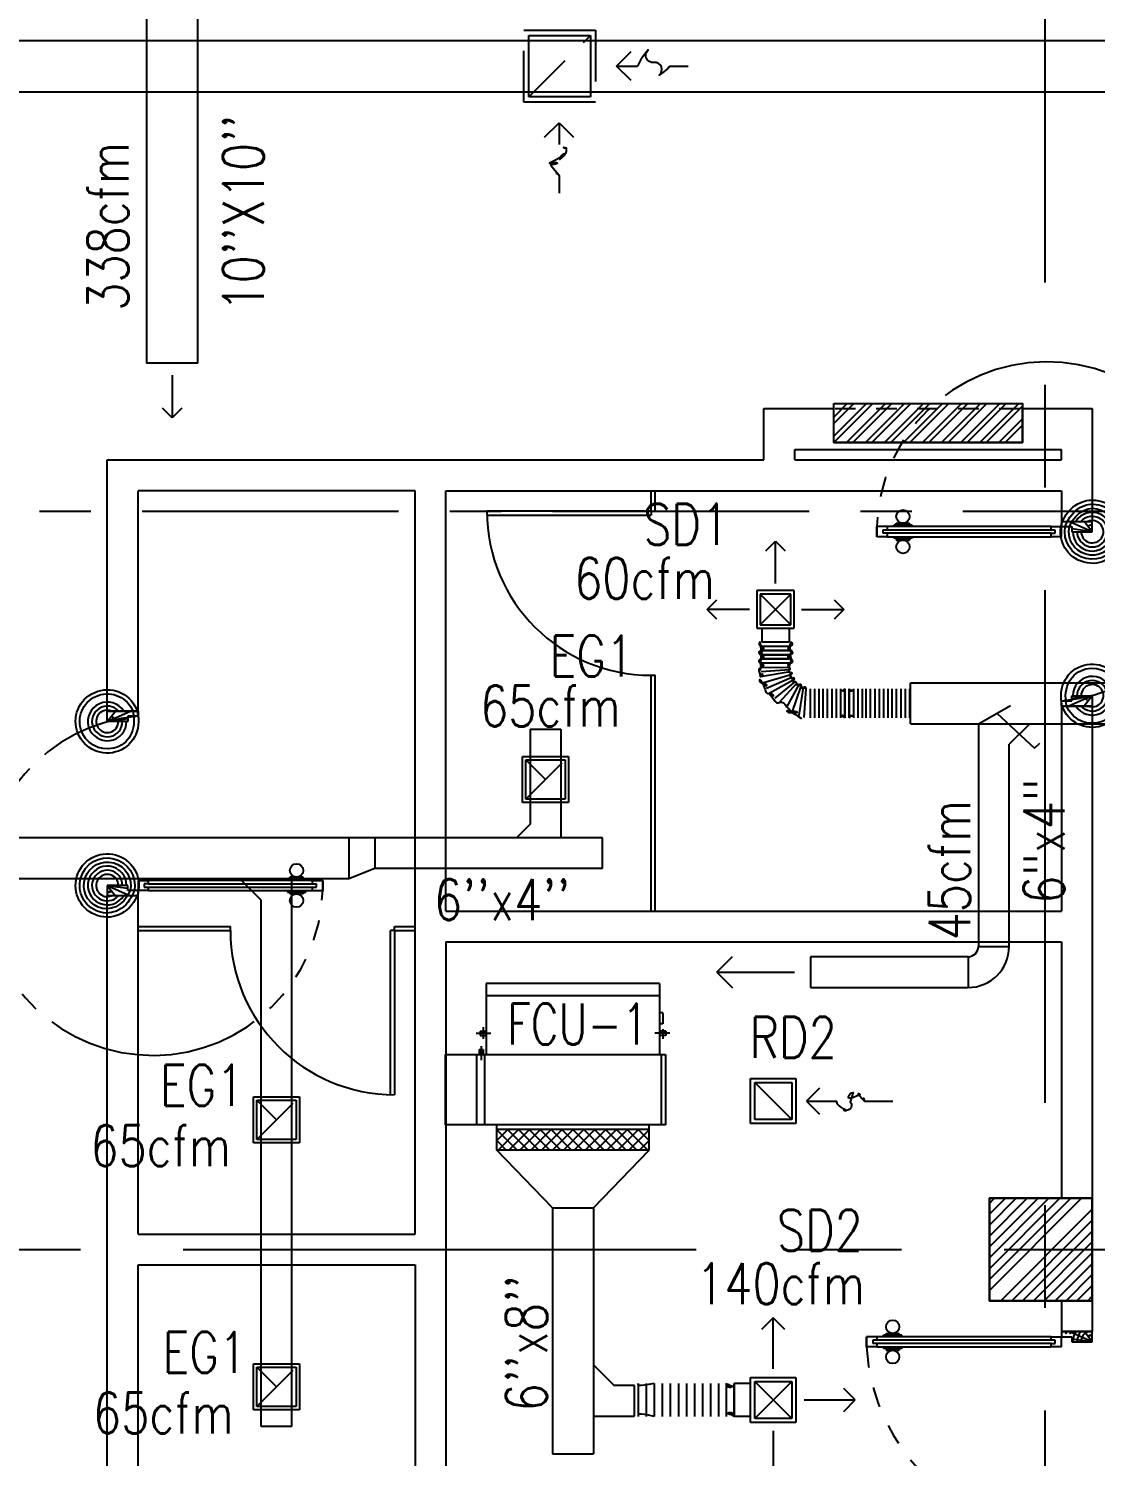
# Model space of a CAD drawing. Extents: x 417866200 to 417866302, y 43498034 to 43498122.
# Drawn here: x 417866219.83 to 417866225.03, y 43498083.85 to 43498090.81 of the extents above; entities that cross this region are included whole.
import ezdxf

# ---------------------------------------------------------------- set-up
doc = ezdxf.new("R2010")
doc.units = 0
doc.header["$MEASUREMENT"] = 0
for name, pattern in [('CENTER', [2, 1.25, -0.25, 0.25, -0.25]), ('CENTERX2', [4, 2.5, -0.5, 0.5, -0.5]), ('HIDDEN', [0.375, 0.25, -0.125])]:
    doc.linetypes.add(name, pattern=pattern)
doc.layers.get('0').update_dxf_attribs({"linetype": 'CONTINUOUS'})
for name, color, linetype in [('AXES', 11, 'CENTERX2'), ('AXES1', 11, 'CENTER'), ('COL', 7, 'CONTINUOUS'), ('DOOR', 9, 'CONTINUOUS'), ('DUCT', 6, 'CONTINUOUS'), ('EXDUCT', 10, 'CONTINUOUS'), ('FCU', 6, 'CONTINUOUS'), ('FHC', 9, 'CONTINUOUS'), ('HAT', 11, 'CONTINUOUS'), ('M-AC-FLEX', 7, 'CONTINUOUS'), ('M-EGU.', 2, 'CONTINUOUS'), ('M-TEXT', 2, 'CONTINUOUS'), ('PART', 9, 'CONTINUOUS'), ('WALL', 9, 'CONTINUOUS')]:
    doc.layers.add(name, color=color, linetype=linetype)
doc.styles.add('ROMANS', font='ROMANS.shx', dxfattribs={"width": 0.6})

# ---------------------------------------------------------------- blocks, each defined once
blk = doc.blocks.new('*X96')
at = {"color": 0}
for p, q in [((235128.6, 162738.5), (235579.8, 163189.7)), ((235128.6, 162791.5), (235526.8, 163189.7)), ((235128.6, 162844.6), (235473.7, 163189.7)), ((235128.6, 162897.6), (235420.7, 163189.7)), ((235128.6, 162950.6), (235367.7, 163189.7)), ((235128.6, 163003.7), (235314.6, 163189.7)), ((235128.6, 163056.7), (235261.6, 163189.7)), ((235128.6, 163109.7), (235208.6, 163189.7)), ((235128.6, 163162.8), (235155.5, 163189.7)), ((235185.9, 162689.7), (235628.6, 163132.4)), ((235238.9, 162689.7), (235628.6, 163079.4)), ((235291.9, 162689.7), (235628.6, 163026.4)), ((235345, 162689.7), (235628.6, 162973.3)), ((235398, 162689.7), (235628.6, 162920.3)), ((235451, 162689.7), (235628.6, 162867.3)), ((235504.1, 162689.7), (235628.6, 162814.2)), ((235557.1, 162689.7), (235628.6, 162761.2)), ((235610.1, 162689.7), (235628.6, 162708.2))]:
    blk.add_line(p, q, dxfattribs=at)
blk = doc.blocks.new('COL50')
at = {"layer": 'COL'}
blk.add_lwpolyline([(-250, 250), (-250, -250), (250, -250), (250, 250)], close=True, dxfattribs=at)
blk = doc.blocks.new('DOOR-10')
at = {"layer": 'DOOR', "color": 0, "linetype": 'ByBlock'}
for p, q in [((-25.7, 1100), (-75.7, 1100)), ((-75.7, 1100), (-25.7, 1100)), ((-75.7, 1050), (-75.7, 1100)), ((-58.7, 1050), (-75.7, 1050)), ((-42.7, 1070), (-58.7, 1070)), ((-58.7, 1050), (-58.7, 1070)), ((-42.7, 1050), (-42.7, 1070)), ((-25.7, 1050), (-42.7, 1050)), ((-25.7, 1050), (-25.7, 1100)), ((-82.9, 1005), (-91.9, 1005)), ((-91.9, 1005), (-91.9, 940.2)), ((-75.7, 1017.6), (-82.9, 1017.6)), ((-82.9, 927.6), (-82.9, 1017.6)), ((-82.9, 1005), (-82.9, 940.2)), ((-25.7, 1017.6), (-18.5, 1017.6)), ((-18.5, 927.6), (-18.5, 1017.6)), ((-18.5, 1005), (-9.5, 1005)), ((-18.5, 1005), (-18.5, 940.2)), ((-9.5, 1005), (-9.5, 940.2)), ((-82.9, 940.2), (-91.9, 940.2)), ((-75.7, 927.6), (-82.9, 927.6)), ((-25.7, 927.6), (-18.5, 927.6)), ((-18.5, 940.2), (-9.5, 940.2)), ((-1000.7, 0), (-1000.7, 150)), ((-1000.7, 150), (-975.7, 150)), ((-1000.7, 150), (-1000.7, 0)), ((-975.7, 150), (-975.7, 100)), ((-75.7, 200), (-58.7, 200)), ((-75.7, 150), (-75.7, 200)), ((-75.7, 150), (-25.7, 150)), ((-58.7, 200), (-58.7, 180)), ((-58.7, 180), (-42.7, 180)), ((-42.7, 200), (-25.7, 200)), ((-42.7, 180), (-42.7, 200)), ((-25.7, 200), (-25.7, 150)), ((-0.7, 150), (-25.7, 150)), ((-25.7, 150), (-25.7, 100)), ((-975.7, 100), (-950.7, 100)), ((-950.7, 100), (-950.7, 0)), ((-50.7, 100), (-50.7, 0)), ((-25.7, 100), (-50.7, 100)), ((-950.7, 0), (-1000.7, 0)), ((-50.7, 0), (-0.7, 0))]:
    blk.add_line(p, q, dxfattribs=at)
at = {"layer": 'DOOR', "linetype": 'ByBlock'}
for p, q in [((-75.7, 1050), (-75.7, 200)), ((-58.7, 200), (-58.7, 1050)), ((-42.7, 200), (-42.7, 1050)), ((-25.7, 200), (-25.7, 1050))]:
    blk.add_line(p, q, dxfattribs=at)
at = {"layer": 'DOOR', "color": 9, "linetype": 'ByBlock'}
for p, q in [((-0.7, 0), (-0.7, 150)), ((-950.7, 0), (-1000.7, 113.7)), ((-950.7, 0), (-964.1, 100)), ((-50.7, 0), (-0.7, 113.7)), ((-50.7, 0), (-37.3, 100)), ((-950.7, 0), (-1000.7, 40.1)), ((-50.7, 0), (-0.7, 40.1))]:
    blk.add_line(p, q, dxfattribs=at)
at = {"layer": 'DOOR', "color": 0, "linetype": 'ByBlock'}
for centre in [(-124.2, 972.6), (22.8, 972.6)]:
    blk.add_circle(centre, 32.4, dxfattribs=at)
at = {"layer": 'DOOR', "linetype": 'HIDDEN', "ltscale": 0.5}
blk.add_arc((-23.4, 149.1), 952.3, 93.14816, 179.94816, dxfattribs=at)
at = {"layer": 'DOOR', "color": 9, "linetype": 'ByBlock'}
for centre, radius, start, end in [((-950.7, 0), 154.4, 103.71423, 108.89471), ((-50.7, 0), 154.4, 71.10529, 76.28577), ((-950.7, 0), 134.4, 100.71998, 111.84015), ((-950.7, 0), 94.4, 90, 121.98181), ((-950.7, 0), 74.4, 90, 132.22357), ((-50.7, 0), 94.4, 58.01819, 90), ((-50.7, 0), 74.4, 47.77643, 90), ((-50.7, 0), 134.4, 68.15985, 79.28002), ((-50.7, 0), 114.4, 64.08384, 77.37743), ((-950.7, 0), 54.4, 90, 156.79262), ((-950.7, 0), 34.4, 90, 180), ((-950.7, 0), 14.4, 90, 180), ((-50.7, 0), 54.4, 23.20738, 90), ((-50.7, 0), 34.4, 0, 90), ((-50.7, 0), 14.4, 0, 90)]:
    blk.add_arc(centre, radius, start, end, dxfattribs=at)
blk = doc.blocks.new('DOOR90')
at = {"layer": 'DOOR', "color": 7, "linetype": 'ByBlock'}
for p, q in [((-150, 0), (0, 0)), ((-150, 0), (-150, -25)), ((0, -50), (-113.7, 0)), ((0, -50), (-40.1, 0)), ((0, -50), (0, 0)), ((-1000, -25), (-1050, -25)), ((-1050, -75), (-1050, -25)), ((-1050, -25), (-1050, -75)), ((-1000, -42), (-1020, -42)), ((-1020, -42), (-1020, -58)), ((-1000, -58), (-1020, -58)), ((-1000, -25), (-1000, -42)), ((-1000, -58), (-1000, -75)), ((-877.6, -17.8), (-967.6, -17.8)), ((-967.6, -25), (-967.6, -17.8)), ((-955, -8.8), (-890.2, -8.8)), ((-955, -17.8), (-955, -8.8)), ((-955, -17.8), (-890.2, -17.8)), ((-890.2, -17.8), (-890.2, -8.8)), ((-877.6, -25), (-877.6, -17.8)), ((-200, -25), (-150, -25)), ((-200, -42), (-200, -25)), ((-180, -42), (-200, -42)), ((-200, -58), (-180, -58)), ((-200, -75), (-200, -58)), ((-180, -58), (-180, -42)), ((-150, -25), (-100, -25)), ((-150, -75), (-150, -25)), ((-100, -25), (-100, -50)), ((0, -50), (-100, -36.6)), ((-100, -50), (0, -50)), ((-1000, -75), (-1050, -75)), ((-967.6, -75), (-967.6, -82.2)), ((-877.6, -82.2), (-967.6, -82.2)), ((-955, -82.2), (-890.2, -82.2)), ((-955, -82.2), (-955, -91.2)), ((-955, -91.2), (-890.2, -91.2)), ((-890.2, -82.2), (-890.2, -91.2)), ((-877.6, -75), (-877.6, -82.2)), ((-150, -75), (-200, -75)), ((-150, -875), (-100, -875)), ((-150, -900), (-150, -875)), ((-150, -900), (0, -900)), ((0, -900), (-150, -900)), ((0, -850), (-113.7, -900)), ((-100, -875), (-100, -850)), ((0, -850), (-100, -863.4)), ((-100, -850), (0, -850)), ((0, -850), (-40.1, -900)), ((0, -850), (0, -900))]:
    blk.add_line(p, q, dxfattribs=at)
at = {"layer": 'DOOR', "linetype": 'ByBlock'}
for p, q in [((-200, -25), (-1000, -25)), ((-200, -42), (-1000, -42)), ((-200, -58), (-1000, -58)), ((-1000, -75), (-200, -75))]:
    blk.add_line(p, q, dxfattribs=at)
at = {"layer": 'DOOR', "color": 7, "linetype": 'ByBlock'}
for centre in [(-922.6, 23.5), (-922.6, -123.5)]:
    blk.add_circle(centre, 32.4, dxfattribs=at)
for centre, radius, start, end in [((0, -50), 154.4, 161.10529, 166.28577), ((0, -50), 94.4, 148.01819, 180), ((0, -50), 134.4, 158.15985, 169.28002), ((0, -50), 114.4, 154.08384, 167.37743), ((0, -50), 74.4, 137.77643, 180), ((0, -50), 54.4, 113.20738, 180), ((0, -50), 34.4, 90, 180), ((0, -50), 14.4, 90, 180), ((0, -850), 154.4, 193.71423, 198.89471), ((0, -850), 134.4, 190.71998, 201.84015), ((0, -850), 94.4, 180, 211.98181), ((0, -850), 74.4, 180, 222.22357), ((0, -850), 54.4, 180, 246.79262), ((0, -850), 34.4, 180, 270), ((0, -850), 14.4, 180, 270)]:
    blk.add_arc(centre, radius, start, end, dxfattribs=at)
at = {"layer": 'DOOR', "linetype": 'HIDDEN', "ltscale": 0.5}
blk.add_arc((-222.2, -50), 828.2, 178.27012, 275.00304, dxfattribs=at)
blk = doc.blocks.new('*X23')
at = {"color": 0}
for p, q in [((16890.5, -2466.6), (16943.5, -2413.6)), ((16890.5, -2519.6), (16990.5, -2419.6)), ((16990.5, -2512.5), (16891.6, -2413.6)), ((16990.5, -2459.4), (16944.6, -2413.6)), ((16990.5, -2565.5), (16890.5, -2465.5)), ((16890.5, -2572.6), (16990.5, -2472.6)), ((16990.5, -2618.5), (16890.5, -2518.5)), ((16890.5, -2625.7), (16990.5, -2525.7)), ((16990.5, -2671.6), (16890.5, -2571.6)), ((16890.5, -2678.7), (16990.5, -2578.7)), ((16990.5, -2724.6), (16890.5, -2624.6)), ((16890.5, -2731.7), (16990.5, -2631.7)), ((16990.5, -2777.6), (16890.5, -2677.6)), ((16890.5, -2784.8), (16990.5, -2684.8)), ((16990.5, -2830.7), (16890.5, -2730.7)), ((16890.5, -2837.8), (16990.5, -2737.8)), ((16990.5, -2883.7), (16890.5, -2783.7)), ((16890.5, -2890.8), (16990.5, -2790.8)), ((16990.5, -2936.7), (16890.5, -2836.7)), ((16890.5, -2943.9), (16990.5, -2843.9)), ((16990.5, -2989.8), (16890.5, -2889.8)), ((16890.5, -2996.9), (16990.5, -2896.9)), ((16990.5, -3042.8), (16890.5, -2942.8)), ((16890.5, -3049.9), (16990.5, -2949.9)), ((16990.5, -3095.8), (16890.5, -2995.8)), ((16890.5, -3103), (16990.5, -3003)), ((16990.5, -3148.9), (16890.5, -3048.9)), ((16891.5, -3154.9), (16990.5, -3056)), ((16943.5, -3154.9), (16890.5, -3101.9)), ((16944.6, -3154.9), (16990.5, -3109))]:
    blk.add_line(p, q, dxfattribs=at)
blk = doc.blocks.new('WHE06')
at = {"color": 3}
for p, q in [((689, 621.5), (346.1, 621.5)), ((346.1, 621.5), (346.1, 469.1)), ((689, 469.1), (689, 621.5)), ((60.3, -422.2), (60.3, 422.2)), ((212.3, 437.2), (269.1, 437.2)), ((232.1, 452.2), (232.1, 422.2)), ((232.1, 452.2), (252.1, 452.2)), ((242.1, 472.2), (242.1, 399.5)), ((252.1, 452.2), (252.1, 422.2)), ((305, 447.6), (373.3, 447.6)), ((321.1, 457.6), (321.1, 437.6)), ((321.1, 457.6), (346.1, 457.6)), ((321.1, 437.6), (346.1, 437.6)), ((346.1, 430.4), (689, 430.4)), ((811.2, 370.7), (689, 370.7)), ((711.2, -370.7), (711.2, 370.7)), ((811.2, -370.7), (811.2, 370.7)), ((242.1, -472.2), (242.1, -399.5)), ((811.2, -370.7), (689, -370.7)), ((141.6, -437.2), (141.6, -422.2)), ((141.6, -437.2), (196.6, -437.2)), ((196.6, -437.2), (196.6, -422.2)), ((221.4, -437.2), (269.1, -437.2)), ((232.1, -452.2), (232.1, -422.2)), ((232.1, -452.2), (252.1, -452.2)), ((252.1, -452.2), (252.1, -422.2)), ((346.1, -430.4), (689, -430.4))]:
    blk.add_line(p, q, dxfattribs=at)
at = {"color": 6}
for p, q in [((0, -422.2), (0, 422.2)), ((0, 422.2), (346.1, 422.2)), ((346.1, 469.1), (346.1, -450.8)), ((689, 469.1), (346.1, 469.1)), ((689, -450.8), (689, 469.1)), ((0, -422.2), (346.1, -422.2)), ((346.1, -450.8), (689, -450.8))]:
    blk.add_line(p, q, dxfattribs=at)
at = {"color": 11}
blk.add_blockref('*X23', (-16179.3, 2784.3), dxfattribs=at)

msp = doc.modelspace()

# ---------------------------------------------------------------- hatches: boundary and pattern name
at = {"layer": 'FHC', "linetype": 'ByBlock', "ltscale": 0.3}
h = msp.add_hatch(dxfattribs=at)
h.set_pattern_fill('ANSI32', color=11, scale=0.175, style=0)
h.set_pattern_definition([(45, (417865991.557774, 43498057.74097), (-0.046403883, 0.046403883), []), (45, (417865991.58871, 43498057.74097), (-0.046403883, 0.046403883), [])])
h.paths.add_polyline_path([(417866224.674, 43498088.792), (417866224.674, 43498088.982), (417866223.754, 43498088.982), (417866223.754, 43498088.792)])
h.paths.add_polyline_path([(417866223.5413, 43498088.3708), (417866223.5413, 43498088.7917), (417866223.8038, 43498088.7917), (417866223.8038, 43498088.3708)], flags=9)

# ---------------------------------------------------------------- linework, layer by layer
at = {"layer": 'AXES'}
for p, q in [((417866224.784, 43498033.5727), (417866224.784, 43498111.2854)), ((417866200.584, 43498084.857), (417866268.624, 43498084.857))]:
    msp.add_line(p, q, dxfattribs=at)
at = {"layer": 'AXES1'}
msp.add_line((417866210.384, 43498088.457), (417866267.7882, 43498088.457), dxfattribs=at)
at = {"layer": 'DUCT'}
for p, q in [((417866220.4058, 43498091.31), (417866220.4058, 43498089.1784)), ((417866220.6558, 43498089.1784), (417866220.6558, 43498091.23)), ((417866220.6558, 43498089.1784), (417866220.4058, 43498089.1784)), ((417866222.3834, 43498085.0608), (417866222.1127, 43498085.3423)), ((417866222.5834, 43498085.0608), (417866222.854, 43498085.3423)), ((417866222.3834, 43498085.0608), (417866222.3834, 43498083.8614)), ((417866222.3834, 43498085.0608), (417866222.5834, 43498085.0608)), ((417866222.5834, 43498085.0608), (417866222.5834, 43498083.8614)), ((417866222.5834, 43498084.2944), (417866222.6834, 43498084.1944)), ((417866222.7834, 43498084.1944), (417866222.6834, 43498084.1944)), ((417866222.7834, 43498084.0444), (417866222.7834, 43498084.1944)), ((417866222.5834, 43498084.0444), (417866222.7834, 43498084.0444)), ((417866222.3834, 43498083.8614), (417866222.5834, 43498083.8614))]:
    msp.add_line(p, q, dxfattribs=at)
at = {"layer": 'DUCT', "linetype": 'ByBlock'}
for p, q in [((417866219.4107, 43498090.752), (417866228.6021, 43498090.752)), ((417866219.4107, 43498090.502), (417866228.6021, 43498090.502)), ((417866224.1279, 43498087.6203), (417866234.322, 43498087.6203)), ((417866224.1279, 43498087.4203), (417866224.1279, 43498087.6203)), ((417866224.459, 43498087.4203), (417866224.6157, 43498087.5095)), ((417866224.5497, 43498087.4719), (417866224.7324, 43498087.3022)), ((417866224.1279, 43498087.4203), (417866234.2397, 43498087.4203)), ((417866224.459, 43498087.4203), (417866224.459, 43498086.3346)), ((417866224.709, 43498087.4203), (417866224.609, 43498087.3203)), ((417866224.609, 43498086.3344), (417866224.609, 43498087.3203)), ((417866224.7324, 43498087.3022), (417866224.7582, 43498087.3255)), ((417866224.7324, 43498087.3022), (417866224.7324, 43498087.3022)), ((417866224.459, 43498086.3346), (417866224.609, 43498086.3346)), ((417866224.409, 43498086.2846), (417866223.641, 43498086.2846)), ((417866223.641, 43498086.2846), (417866223.641, 43498086.1346)), ((417866224.409, 43498086.2846), (417866224.409, 43498086.1346)), ((417866223.641, 43498086.1346), (417866224.4092, 43498086.1346))]:
    msp.add_line(p, q, dxfattribs=at)
for radius in [0.05, 0.2]:
    msp.add_arc((417866224.409, 43498086.3346), radius, 270, 0, dxfattribs=at)
at = {"layer": 'EXDUCT', "linetype": 'ByBlock'}
for p, q in [((417866222.2749, 43498087.3946), (417866222.2749, 43498086.9315)), ((417866222.2749, 43498087.3946), (417866222.4249, 43498087.3946)), ((417866222.4249, 43498087.3946), (417866222.4249, 43498086.8645)), ((417866222.3499, 43498087.1486), (417866222.2539, 43498087.2446)), ((417866222.2749, 43498086.9315), (417866222.2079, 43498086.8645)), ((417866222.628, 43498086.8645), (417866217.2795, 43498086.8645)), ((417866221.3912, 43498086.8645), (417866221.3912, 43498086.6645)), ((417866221.5178, 43498086.8645), (417866221.5178, 43498086.7145)), ((417866222.628, 43498086.7145), (417866222.628, 43498086.8645)), ((417866221.5178, 43498086.7145), (417866221.3912, 43498086.6645)), ((417866222.628, 43498086.7145), (417866221.5178, 43498086.7145)), ((417866221.3912, 43498086.6645), (417866217.4295, 43498086.6645)), ((417866220.964, 43498086.561), (417866220.8605, 43498086.6645)), ((417866221.114, 43498083.9938), (417866221.114, 43498086.6645)), ((417866220.964, 43498083.9938), (417866220.964, 43498086.561)), ((417866221.114, 43498083.9938), (417866220.964, 43498083.9938))]:
    msp.add_line(p, q, dxfattribs=at)
at = {"layer": 'FHC', "linetype": 'ByBlock', "ltscale": 0.3}
msp.add_lwpolyline([(417866223.754, 43498088.982), (417866224.674, 43498088.982), (417866224.674, 43498088.792), (417866223.754, 43498088.792)], close=True, dxfattribs=at)
at = {"layer": 'M-AC-FLEX', "color": 11}
for p, q in [((417866223.4009, 43498087.7993), (417866223.5422, 43498087.7993)), ((417866223.4009, 43498087.7782), (417866223.5422, 43498087.7782)), ((417866223.4009, 43498087.7574), (417866223.5422, 43498087.7574)), ((417866223.5422, 43498087.7363), (417866223.4009, 43498087.7363)), ((417866223.4009, 43498087.7363), (417866223.5422, 43498087.7363)), ((417866223.5422, 43498087.7152), (417866223.4009, 43498087.7152)), ((417866223.5424, 43498087.7782), (417866223.4011, 43498087.7782)), ((417866223.5424, 43498087.7574), (417866223.4011, 43498087.7574)), ((417866223.5426, 43498087.6731), (417866223.3974, 43498087.6487)), ((417866223.4009, 43498087.6941), (417866223.5362, 43498087.6959)), ((417866223.5381, 43498087.6841), (417866223.4009, 43498087.673)), ((417866223.5453, 43498087.6599), (417866223.4076, 43498087.6186)), ((417866223.5501, 43498087.6468), (417866223.4261, 43498087.5921)), ((417866223.5566, 43498087.6331), (417866223.4399, 43498087.5682)), ((417866223.5641, 43498087.6242), (417866223.4669, 43498087.545)), ((417866223.5742, 43498087.6191), (417866223.4887, 43498087.5238)), ((417866223.5847, 43498087.6117), (417866223.5223, 43498087.498)), ((417866223.5931, 43498087.6045), (417866223.5496, 43498087.4762)), ((417866223.6047, 43498087.5981), (417866223.5848, 43498087.4632)), ((417866223.6187, 43498087.5911), (417866223.6079, 43498087.4505)), ((417866223.6398, 43498087.5911), (417866223.6398, 43498087.4498)), ((417866223.6609, 43498087.5911), (417866223.6609, 43498087.4498)), ((417866223.682, 43498087.5911), (417866223.682, 43498087.4498)), ((417866223.7028, 43498087.4496), (417866223.7028, 43498087.5909)), ((417866223.7238, 43498087.4496), (417866223.7238, 43498087.5909)), ((417866223.7446, 43498087.5911), (417866223.7446, 43498087.4498)), ((417866223.7657, 43498087.5911), (417866223.7657, 43498087.4498)), ((417866223.7657, 43498087.5911), (417866223.7657, 43498087.4498)), ((417866223.7868, 43498087.5911), (417866223.7868, 43498087.4498)), ((417866223.7868, 43498087.5911), (417866223.7868, 43498087.4498)), ((417866223.7868, 43498087.5911), (417866223.7868, 43498087.4498)), ((417866223.7868, 43498087.5911), (417866223.7868, 43498087.4498)), ((417866223.7868, 43498087.5911), (417866223.7868, 43498087.4498)), ((417866223.8079, 43498087.5911), (417866223.8079, 43498087.4498)), ((417866223.8079, 43498087.5911), (417866223.8079, 43498087.4498)), ((417866223.8079, 43498087.4496), (417866223.8079, 43498087.5909)), ((417866223.8079, 43498087.4496), (417866223.8079, 43498087.5909)), ((417866223.8287, 43498087.5911), (417866223.8287, 43498087.4498)), ((417866223.8287, 43498087.5911), (417866223.8287, 43498087.4498)), ((417866223.8287, 43498087.4496), (417866223.8287, 43498087.5909)), ((417866223.8287, 43498087.4496), (417866223.8287, 43498087.5909)), ((417866223.8498, 43498087.5911), (417866223.8498, 43498087.4498)), ((417866223.8498, 43498087.5911), (417866223.8498, 43498087.4498)), ((417866223.8498, 43498087.5911), (417866223.8498, 43498087.4498)), ((417866223.8498, 43498087.5911), (417866223.8498, 43498087.4498)), ((417866223.8498, 43498087.5911), (417866223.8498, 43498087.4498)), ((417866223.8709, 43498087.5911), (417866223.8709, 43498087.4498)), ((417866223.8709, 43498087.5911), (417866223.8709, 43498087.4498)), ((417866223.892, 43498087.5911), (417866223.892, 43498087.4498)), ((417866223.9128, 43498087.4496), (417866223.9128, 43498087.5909)), ((417866223.9339, 43498087.4496), (417866223.9339, 43498087.5909)), ((417866223.9546, 43498087.5911), (417866223.9546, 43498087.4498)), ((417866223.9757, 43498087.5911), (417866223.9757, 43498087.4498)), ((417866223.9757, 43498087.5911), (417866223.9757, 43498087.4498)), ((417866223.9968, 43498087.5911), (417866223.9968, 43498087.4498)), ((417866223.9968, 43498087.5911), (417866223.9968, 43498087.4498)), ((417866224.018, 43498087.5911), (417866224.018, 43498087.4498)), ((417866224.0387, 43498087.4496), (417866224.0387, 43498087.5909)), ((417866224.0598, 43498087.4496), (417866224.0598, 43498087.5909)), ((417866224.0805, 43498087.5911), (417866224.0805, 43498087.4498)), ((417866224.1016, 43498087.5911), (417866224.1016, 43498087.4498)), ((417866224.1016, 43498087.5911), (417866224.1016, 43498087.4498)), ((417866224.1228, 43498087.5911), (417866224.1228, 43498087.4498)), ((417866224.1228, 43498087.5911), (417866224.1228, 43498087.4498)), ((417866224.1228, 43498087.5911), (417866224.1228, 43498087.4498)), ((417866224.1228, 43498087.5911), (417866224.1228, 43498087.4498)), ((417866224.1228, 43498087.5911), (417866224.1228, 43498087.4498)), ((417866222.8018, 43498084.2044), (417866222.8018, 43498084.0429)), ((417866222.8408, 43498084.2044), (417866222.8408, 43498084.0429)), ((417866222.8798, 43498084.2044), (417866222.8798, 43498084.0429)), ((417866222.9188, 43498084.2044), (417866222.9188, 43498084.0429)), ((417866222.9578, 43498084.2044), (417866222.9578, 43498084.0429)), ((417866222.9578, 43498084.2044), (417866222.9578, 43498084.0429)), ((417866222.9579, 43498084.2044), (417866222.9579, 43498084.0429)), ((417866222.9969, 43498084.2044), (417866222.9969, 43498084.0429)), ((417866222.9969, 43498084.2044), (417866222.9969, 43498084.0429)), ((417866223.0359, 43498084.2044), (417866223.0359, 43498084.0429)), ((417866223.0749, 43498084.2044), (417866223.0749, 43498084.0429)), ((417866223.1139, 43498084.2044), (417866223.1139, 43498084.0429)), ((417866223.1529, 43498084.2044), (417866223.1529, 43498084.0429)), ((417866223.1919, 43498084.2044), (417866223.1919, 43498084.0429)), ((417866223.2303, 43498084.2044), (417866223.2303, 43498084.0429)), ((417866223.2303, 43498084.2044), (417866223.2303, 43498084.0429)), ((417866223.2693, 43498084.2044), (417866223.2693, 43498084.0429)), ((417866223.2693, 43498084.2044), (417866223.2693, 43498084.0429))]:
    msp.add_line(p, q, dxfattribs=at)
at = {"layer": 'M-AC-FLEX'}
for points in [[(417866223.4009, 43498087.7782, 1), (417866223.4009, 43498087.7993, -1.144991), (417866223.4037, 43498087.82)], [(417866223.4115, 43498087.787, -0.366971), (417866223.4011, 43498087.7782, 1.018005), (417866223.4011, 43498087.7574)], [(417866223.4009, 43498087.7993, -1), (417866223.4009, 43498087.7782)], [(417866223.5422, 43498087.7782, -1), (417866223.5422, 43498087.7993, 1.294926), (417866223.537, 43498087.8191)], [(417866223.532, 43498087.787, 0.36697), (417866223.5424, 43498087.7782, -0.008922), (417866223.5428, 43498087.7782)], [(417866223.4009, 43498087.7574, -1), (417866223.4009, 43498087.7363, 1), (417866223.4009, 43498087.7152)], [(417866223.4009, 43498087.6941, 1), (417866223.4009, 43498087.7152, -1), (417866223.4009, 43498087.7363)], [(417866223.4009, 43498087.7363, 1), (417866223.4009, 43498087.7152)], [(417866223.4009, 43498087.7152, -1), (417866223.4009, 43498087.7363)], [(417866223.4009, 43498087.7152, -1), (417866223.4009, 43498087.6941, 1), (417866223.4009, 43498087.673)], [(417866223.4115, 43498087.7486, 0.366971), (417866223.4011, 43498087.7574, -1.018005), (417866223.4011, 43498087.7782)], [(417866223.4009, 43498087.7363, 1), (417866223.4009, 43498087.7574)], [(417866223.4009, 43498087.7152, -0.606794), (417866223.4095, 43498087.6986, -0.606794)], [(417866223.5422, 43498087.7574, 1), (417866223.5422, 43498087.7363, -1), (417866223.5422, 43498087.7152)], [(417866223.5362, 43498087.6959, -0.736653), (417866223.5422, 43498087.7152, 1), (417866223.5422, 43498087.7363)], [(417866223.5422, 43498087.7152, 0.606794), (417866223.5336, 43498087.6986, 0.606794)], [(417866223.532, 43498087.7486, -0.36697), (417866223.5424, 43498087.7574, 0.008922), (417866223.5428, 43498087.7574)], [(417866223.5422, 43498087.7574, 0.999838), (417866223.5426, 43498087.7782)], [(417866223.5422, 43498087.7782, -0.999838), (417866223.5426, 43498087.7574)], [(417866223.5422, 43498087.7363, -1), (417866223.5422, 43498087.7152)], [(417866223.5426, 43498087.7782, 0.004461), (417866223.5424, 43498087.7782)], [(417866223.5426, 43498087.7574, -0.004461), (417866223.5424, 43498087.7574)], [(417866223.3977, 43498087.6488, 0.575939), (417866223.4009, 43498087.673, -1), (417866223.4009, 43498087.6941)], [(417866223.4076, 43498087.6186, -0.665042), (417866223.3974, 43498087.6487)], [(417866223.5468, 43498087.6607, 0.78893), (417866223.5419, 43498087.673, -1.030272), (417866223.5381, 43498087.6841)], [(417866223.5381, 43498087.6841, 0.635837), (417866223.5362, 43498087.6959, 0.724161)], [(417866223.5566, 43498087.6331, 0.850272), (417866223.5529, 43498087.6473, -1.072461), (417866223.5468, 43498087.6607)], [(417866223.4076, 43498087.6186, -0.652763), (417866223.4261, 43498087.5921, 0.764077), (417866223.4399, 43498087.5682, -0.428567), (417866223.4669, 43498087.545, 0.696093), (417866223.4887, 43498087.5238)], [(417866223.5748, 43498087.6202, 0.698197), (417866223.5641, 43498087.6242, -1.180405), (417866223.5566, 43498087.6331)], [(417866223.5931, 43498087.6045, 1.125229), (417866223.5847, 43498087.6117, -1.12511), (417866223.5748, 43498087.6202, -0.893954)], [(417866223.6187, 43498087.5909, 0.879519), (417866223.6047, 43498087.5981, -1.034976), (417866223.5931, 43498087.6045)], [(417866223.6398, 43498087.5911, -0.987495), (417866223.6187, 43498087.5909, -0.606794)], [(417866223.6398, 43498087.5911, -1), (417866223.6609, 43498087.5911)], [(417866223.682, 43498087.5911, -1), (417866223.6609, 43498087.5911, 1), (417866223.6398, 43498087.5911)], [(417866223.6609, 43498087.5911, 1), (417866223.682, 43498087.5911)], [(417866223.7239, 43498087.5909, -0.998407), (417866223.7028, 43498087.5909, 1.018005), (417866223.682, 43498087.5909)], [(417866223.7027, 43498087.5909, 0.998407), (417866223.7238, 43498087.5909, -1.018005), (417866223.7446, 43498087.5909)], [(417866223.7446, 43498087.5911, 1), (417866223.7657, 43498087.5911, -1), (417866223.7868, 43498087.5911)], [(417866223.7657, 43498087.5911, -1), (417866223.7446, 43498087.5911)], [(417866223.7868, 43498087.5911, 1), (417866223.7657, 43498087.5911)], [(417866223.7657, 43498087.5911, -1), (417866223.7868, 43498087.5911)], [(417866223.8079, 43498087.5911, -1), (417866223.7868, 43498087.5911, 1), (417866223.7657, 43498087.5911)], [(417866223.7868, 43498087.5911, 1), (417866223.8079, 43498087.5911)], [(417866223.7868, 43498087.5911, 1), (417866223.8079, 43498087.5911)], [(417866223.7907, 43498087.5828, 0.631935), (417866223.8079, 43498087.5909, -1.018005), (417866223.8287, 43498087.5909)], [(417866223.7907, 43498087.5828, 0.631935), (417866223.8079, 43498087.5909, -1.018005), (417866223.8287, 43498087.5909)], [(417866223.808, 43498087.5909, -0.632264), (417866223.7907, 43498087.5828, -0.632264)], [(417866223.808, 43498087.5909, -0.632264), (417866223.7907, 43498087.5828, -0.632264)], [(417866223.8459, 43498087.5828, -0.631935), (417866223.8287, 43498087.5909, 1.018005), (417866223.8079, 43498087.5909)], [(417866223.8459, 43498087.5828, -0.631935), (417866223.8287, 43498087.5909, 1.018005), (417866223.8079, 43498087.5909)], [(417866223.8286, 43498087.5909, 0.632264), (417866223.8459, 43498087.5828, 0.632264)], [(417866223.8286, 43498087.5909, 0.632264), (417866223.8459, 43498087.5828, 0.632264)], [(417866223.8287, 43498087.5911, 1), (417866223.8498, 43498087.5911, -1), (417866223.8709, 43498087.5911)], [(417866223.8498, 43498087.5911, -1), (417866223.8287, 43498087.5911)], [(417866223.8498, 43498087.5911, -1), (417866223.8287, 43498087.5911)], [(417866223.8498, 43498087.5911, -1), (417866223.8709, 43498087.5911)], [(417866223.892, 43498087.5911, -1), (417866223.8709, 43498087.5911, 1), (417866223.8498, 43498087.5911)], [(417866223.8709, 43498087.5911, 1), (417866223.8498, 43498087.5911)], [(417866223.8709, 43498087.5911, 1), (417866223.892, 43498087.5911)], [(417866223.9339, 43498087.5909, -0.998407), (417866223.9128, 43498087.5909, 1.018005), (417866223.892, 43498087.5909)], [(417866223.9127, 43498087.5909, 0.998407), (417866223.9339, 43498087.5909, -1.018005), (417866223.9546, 43498087.5909)], [(417866223.9546, 43498087.5911, 1), (417866223.9757, 43498087.5911, -1), (417866223.9968, 43498087.5911)], [(417866223.9757, 43498087.5911, -1), (417866223.9546, 43498087.5911)], [(417866223.9968, 43498087.5911, 1), (417866223.9757, 43498087.5911)], [(417866223.9757, 43498087.5911, -1), (417866223.9968, 43498087.5911)], [(417866224.018, 43498087.5911, -1), (417866223.9968, 43498087.5911, 1), (417866223.9757, 43498087.5911)], [(417866223.9968, 43498087.5911, 1), (417866224.018, 43498087.5911)], [(417866224.0598, 43498087.5909, -0.998407), (417866224.0387, 43498087.5909, 1.018005), (417866224.018, 43498087.5909)], [(417866224.0387, 43498087.5909, 0.998407), (417866224.0598, 43498087.5909, -1.018005), (417866224.0805, 43498087.5909)], [(417866224.0805, 43498087.5911, 1), (417866224.1016, 43498087.5911, -1), (417866224.1228, 43498087.5911)], [(417866224.1016, 43498087.5911, -1), (417866224.0805, 43498087.5911)], [(417866224.1228, 43498087.5911, 1), (417866224.1016, 43498087.5911)], [(417866224.1016, 43498087.5911, -1), (417866224.1228, 43498087.5911)], [(417866224.1279, 43498087.5821, -0.263167), (417866224.1228, 43498087.5911, 1), (417866224.1016, 43498087.5911)], [(417866224.1279, 43498087.5819, -0.035579), (417866224.1267, 43498087.5828)], [(417866223.5496, 43498087.4762, -0.604437), (417866223.5223, 43498087.498, 0.497993), (417866223.4887, 43498087.5238)], [(417866223.5495, 43498087.4758, -0.562442), (417866223.5848, 43498087.4632, 0.803591), (417866223.6079, 43498087.4505)], [(417866223.6079, 43498087.4505, -0.661578), (417866223.6398, 43498087.4498, 1), (417866223.6609, 43498087.4498)], [(417866223.682, 43498087.4498, 1), (417866223.6609, 43498087.4498, -1), (417866223.6398, 43498087.4498)], [(417866223.682, 43498087.4498, 0.999838), (417866223.7028, 43498087.4494)], [(417866223.682, 43498087.4494, -0.004461), (417866223.682, 43498087.4496)], [(417866223.7027, 43498087.4497, -0.998407), (417866223.7238, 43498087.4496, 0.008922), (417866223.7238, 43498087.4493)], [(417866223.7239, 43498087.4497, 0.998407), (417866223.7028, 43498087.4496, -0.008922), (417866223.7028, 43498087.4493)], [(417866223.7446, 43498087.4498, -0.999838), (417866223.7238, 43498087.4494)], [(417866223.7446, 43498087.4498, -1), (417866223.7657, 43498087.4498, 1), (417866223.7868, 43498087.4498)], [(417866223.7446, 43498087.4494, 0.004461), (417866223.7446, 43498087.4496)], [(417866223.8079, 43498087.4498, 1), (417866223.7868, 43498087.4498, -1), (417866223.7657, 43498087.4498)], [(417866223.808, 43498087.4497, 0.632264), (417866223.7907, 43498087.4578, 0.632264)], [(417866223.7907, 43498087.4578, -0.631935), (417866223.8079, 43498087.4496, 0.008922), (417866223.8079, 43498087.4493)], [(417866223.808, 43498087.4497, 0.632264), (417866223.7907, 43498087.4578, 0.632264)], [(417866223.7907, 43498087.4578, -0.631935), (417866223.8079, 43498087.4496, 0.008922), (417866223.8079, 43498087.4493)], [(417866223.8079, 43498087.4498, 0.999838), (417866223.8287, 43498087.4494)], [(417866223.8287, 43498087.4498, -0.999838), (417866223.8079, 43498087.4494)], [(417866223.8287, 43498087.4498, -0.999838), (417866223.8079, 43498087.4494)], [(417866223.8079, 43498087.4498, 0.999838), (417866223.8287, 43498087.4494)], [(417866223.8079, 43498087.4494, -0.004461), (417866223.8079, 43498087.4496)], [(417866223.8079, 43498087.4494, -0.004461), (417866223.8079, 43498087.4496)], [(417866223.8286, 43498087.4497, -0.632264), (417866223.8459, 43498087.4578, -0.632264)], [(417866223.8286, 43498087.4497, -0.632264), (417866223.8459, 43498087.4578, -0.632264)], [(417866223.8287, 43498087.4498, -1), (417866223.8498, 43498087.4498, 1), (417866223.8709, 43498087.4498)], [(417866223.8459, 43498087.4578, 0.631935), (417866223.8287, 43498087.4496, -0.008922), (417866223.8287, 43498087.4493)], [(417866223.8459, 43498087.4578, 0.631935), (417866223.8287, 43498087.4496, -0.008922), (417866223.8287, 43498087.4493)], [(417866223.8287, 43498087.4494, 0.004461), (417866223.8287, 43498087.4496)], [(417866223.8287, 43498087.4494, 0.004461), (417866223.8287, 43498087.4496)], [(417866223.892, 43498087.4498, 1), (417866223.8709, 43498087.4498, -1), (417866223.8498, 43498087.4498)], [(417866223.892, 43498087.4498, 0.999838), (417866223.9128, 43498087.4494)], [(417866223.892, 43498087.4494, -0.004461), (417866223.892, 43498087.4496)], [(417866223.9127, 43498087.4497, -0.998407), (417866223.9339, 43498087.4496, 0.008922), (417866223.9339, 43498087.4493)], [(417866223.9339, 43498087.4497, 0.998407), (417866223.9128, 43498087.4496, -0.008922), (417866223.9128, 43498087.4493)], [(417866223.9546, 43498087.4498, -0.999838), (417866223.9339, 43498087.4494)], [(417866223.9546, 43498087.4498, -1), (417866223.9757, 43498087.4498, 1), (417866223.9968, 43498087.4498)], [(417866223.9546, 43498087.4494, 0.004461), (417866223.9546, 43498087.4496)], [(417866224.018, 43498087.4498, 1), (417866223.9968, 43498087.4498, -1), (417866223.9757, 43498087.4498)], [(417866224.018, 43498087.4498, 0.999838), (417866224.0387, 43498087.4494)], [(417866224.018, 43498087.4494, -0.004461), (417866224.018, 43498087.4496)], [(417866224.0598, 43498087.4497, 0.998407), (417866224.0387, 43498087.4496, -0.008922), (417866224.0387, 43498087.4493)], [(417866224.0387, 43498087.4497, -0.998407), (417866224.0598, 43498087.4496, 0.008922), (417866224.0598, 43498087.4493)], [(417866224.0805, 43498087.4498, -0.999838), (417866224.0598, 43498087.4494)], [(417866224.0805, 43498087.4498, -1), (417866224.1016, 43498087.4498, 1), (417866224.1228, 43498087.4498)], [(417866224.0805, 43498087.4494, 0.004461), (417866224.0805, 43498087.4496)], [(417866224.1279, 43498087.4589, 0.263167), (417866224.1228, 43498087.4498, -1), (417866224.1016, 43498087.4498)], [(417866224.1279, 43498087.4587, 0.035576), (417866224.1267, 43498087.4578)], [(417866224.1267, 43498087.4578, -0.035477), (417866224.1279, 43498087.4587, -0.035477)], [(417866224.1279, 43498087.4587, 0.035579), (417866224.1267, 43498087.4578)], [(417866222.8798, 43498084.2044, -1), (417866222.8408, 43498084.2044, 1), (417866222.8018, 43498084.2044, -0.398489), (417866222.7834, 43498084.1849, -0.398489)], [(417866222.8408, 43498084.2044, 1), (417866222.8798, 43498084.2044, -1), (417866222.9188, 43498084.2044)], [(417866222.8798, 43498084.2044, -1), (417866222.9188, 43498084.2044)], [(417866222.9188, 43498084.2044, 1), (417866222.9578, 43498084.2044, -1), (417866222.9968, 43498084.2044)], [(417866223.0359, 43498084.2044, -1), (417866222.9969, 43498084.2044, 1), (417866222.9579, 43498084.2044)], [(417866223.1139, 43498084.2044, -1), (417866223.0749, 43498084.2044, 1), (417866223.0359, 43498084.2044)], [(417866223.0749, 43498084.2044, 1), (417866223.0359, 43498084.2044)], [(417866223.0749, 43498084.2044, 1), (417866223.1139, 43498084.2044, -1), (417866223.1529, 43498084.2044, 1), (417866223.1919, 43498084.2044, -1.018005), (417866223.2303, 43498084.2044)], [(417866222.8798, 43498084.0429, 1), (417866222.8408, 43498084.0429, -1), (417866222.8018, 43498084.0429, 0.398489), (417866222.7834, 43498084.0623, 0.398489)], [(417866222.8408, 43498084.0429, -1), (417866222.8798, 43498084.0429, 1), (417866222.9188, 43498084.0429)], [(417866222.9188, 43498084.0429, -1), (417866222.9578, 43498084.0429, 1), (417866222.9968, 43498084.0429)], [(417866222.9578, 43498084.0428, 1.000001), (417866222.9968, 43498084.0429)], [(417866223.0359, 43498084.0429, 1), (417866222.9969, 43498084.0429, -1), (417866222.9579, 43498084.0429)], [(417866222.9969, 43498084.0428, -1.000001), (417866222.9579, 43498084.0429)], [(417866223.1139, 43498084.0429, 1), (417866223.0749, 43498084.0429, -1), (417866223.0359, 43498084.0429)], [(417866223.0749, 43498084.0429, -1), (417866223.1139, 43498084.0429, 1), (417866223.1529, 43498084.0429, -1), (417866223.1919, 43498084.0429, 1.018005), (417866223.2303, 43498084.0429)]]:
    msp.add_lwpolyline(points, format="xyb", dxfattribs=at)
for centre, start, end in [((417866223.2498, 43498084.2044), 180, 331.56864), ((417866223.2498, 43498084.2044), 208.43136, 0), ((417866223.2498, 43498084.0429), 28.43137, 180.01777), ((417866223.2498, 43498084.0429), 28.43137, 180.01777), ((417866223.2498, 43498084.0429), 359.98223, 151.56863), ((417866223.2498, 43498084.0429), 359.98223, 151.56863)]:
    msp.add_arc(centre, 0.0195, start, end, dxfattribs=at)
at = {"layer": 'M-EGU.', "linetype": 'HIDDEN'}
for p, q in [((417866222.2439, 43498090.452), (417866222.2439, 43498090.802)), ((417866222.2439, 43498090.802), (417866222.5939, 43498090.802)), ((417866222.2689, 43498090.477), (417866222.5689, 43498090.777)), ((417866222.5939, 43498090.802), (417866222.5939, 43498090.452)), ((417866222.5939, 43498090.452), (417866222.2439, 43498090.452)), ((417866223.5454, 43498088.053), (417866223.3954, 43498088.053)), ((417866223.3954, 43498088.053), (417866223.5454, 43498087.903)), ((417866223.3954, 43498087.903), (417866223.5454, 43498088.053)), ((417866223.3954, 43498088.053), (417866223.3954, 43498087.903)), ((417866223.5454, 43498087.903), (417866223.5454, 43498088.053)), ((417866223.3954, 43498087.903), (417866223.5454, 43498087.903)), ((417866222.2379, 43498087.2606), (417866222.4619, 43498087.2606)), ((417866222.2379, 43498087.0366), (417866222.2379, 43498087.2606)), ((417866222.2539, 43498087.0526), (417866222.4459, 43498087.2446)), ((417866222.4619, 43498087.2606), (417866222.4619, 43498087.0366)), ((417866222.4619, 43498087.0366), (417866222.2379, 43498087.0366)), ((417866223.3493, 43498085.6915), (417866223.5693, 43498085.6915)), ((417866223.3493, 43498085.4715), (417866223.3493, 43498085.6915)), ((417866223.5493, 43498085.4915), (417866223.3693, 43498085.6715)), ((417866223.5693, 43498085.6915), (417866223.5693, 43498085.4715)), ((417866220.927, 43498085.3778), (417866220.927, 43498085.6018)), ((417866220.927, 43498085.6018), (417866221.151, 43498085.6018)), ((417866220.943, 43498085.3938), (417866221.135, 43498085.5858)), ((417866221.039, 43498085.4898), (417866220.943, 43498085.5858)), ((417866221.151, 43498085.6018), (417866221.151, 43498085.3778)), ((417866223.5693, 43498085.4715), (417866223.3493, 43498085.4715)), ((417866221.151, 43498085.3778), (417866220.927, 43498085.3778)), ((417866220.927, 43498084.0753), (417866220.927, 43498084.2993)), ((417866220.927, 43498084.2993), (417866221.151, 43498084.2993)), ((417866220.943, 43498084.0913), (417866221.135, 43498084.2833)), ((417866221.039, 43498084.1873), (417866220.943, 43498084.2833)), ((417866221.151, 43498084.2993), (417866221.151, 43498084.0753)), ((417866223.3693, 43498084.2136), (417866223.5493, 43498084.2136)), ((417866223.3693, 43498084.0336), (417866223.5493, 43498084.2136)), ((417866223.5493, 43498084.0336), (417866223.3693, 43498084.2136)), ((417866223.3693, 43498084.0336), (417866223.3693, 43498084.2136)), ((417866223.5493, 43498084.2136), (417866223.5493, 43498084.0336)), ((417866221.151, 43498084.0753), (417866220.927, 43498084.0753)), ((417866223.5493, 43498084.0336), (417866223.3693, 43498084.0336))]:
    msp.add_line(p, q, dxfattribs=at)
at = {"layer": 'M-EGU.'}
for p, q in [((417866222.2689, 43498090.477), (417866222.2689, 43498090.777)), ((417866222.2689, 43498090.777), (417866222.5689, 43498090.777)), ((417866222.5689, 43498090.777), (417866222.5689, 43498090.477)), ((417866222.6963, 43498090.6273), (417866222.7671, 43498090.698)), ((417866222.7671, 43498090.5566), (417866222.6963, 43498090.6273)), ((417866222.6963, 43498090.6273), (417866222.7974, 43498090.6273)), ((417866222.9566, 43498090.6273), (417866223.0453, 43498090.6273)), ((417866222.5689, 43498090.477), (417866222.2689, 43498090.477)), ((417866222.3451, 43498090.2804), (417866222.4158, 43498090.3511)), ((417866222.4158, 43498090.3511), (417866222.4865, 43498090.2804)), ((417866222.4158, 43498090.3511), (417866222.4158, 43498090.2442)), ((417866222.4158, 43498090.0939), (417866222.4158, 43498090.0079)), ((417866220.5308, 43498089.1202), (417866220.5308, 43498088.9127)), ((417866220.5308, 43498088.9127), (417866220.4837, 43498088.9598)), ((417866220.578, 43498088.9598), (417866220.5308, 43498088.9127)), ((417866223.4232, 43498088.2642), (417866223.4704, 43498088.3114)), ((417866223.4704, 43498088.1039), (417866223.4704, 43498088.3114)), ((417866223.4704, 43498088.3114), (417866223.5175, 43498088.2642)), ((417866223.562, 43498088.0697), (417866223.3787, 43498088.0697)), ((417866223.3787, 43498088.0697), (417866223.3787, 43498087.8864)), ((417866223.562, 43498087.8864), (417866223.562, 43498088.0697)), ((417866223.137, 43498087.978), (417866223.1842, 43498088.0252)), ((417866223.7566, 43498088.0252), (417866223.8037, 43498087.978)), ((417866223.3445, 43498087.978), (417866223.137, 43498087.978)), ((417866223.1842, 43498087.9309), (417866223.137, 43498087.978)), ((417866223.5963, 43498087.978), (417866223.8037, 43498087.978)), ((417866223.8037, 43498087.978), (417866223.7566, 43498087.9309)), ((417866223.3787, 43498087.8864), (417866223.562, 43498087.8864)), ((417866223.4037, 43498087.8864), (417866223.4037, 43498087.8197)), ((417866223.537, 43498087.8864), (417866223.537, 43498087.8197)), ((417866223.4037, 43498087.8197), (417866223.537, 43498087.8197)), ((417866222.2539, 43498087.2446), (417866222.4459, 43498087.2446)), ((417866222.2539, 43498087.0526), (417866222.2539, 43498087.2446)), ((417866222.4459, 43498087.2446), (417866222.4459, 43498087.0526)), ((417866222.4459, 43498087.0526), (417866222.2539, 43498087.0526)), ((417866223.1842, 43498086.2097), (417866223.2605, 43498086.2861)), ((417866223.1842, 43498086.2097), (417866223.2605, 43498086.1333)), ((417866223.1842, 43498086.2097), (417866223.563, 43498086.2097)), ((417866223.3693, 43498085.4915), (417866223.3693, 43498085.6715)), ((417866223.3693, 43498085.6715), (417866223.5493, 43498085.6715)), ((417866223.5493, 43498085.6715), (417866223.5493, 43498085.4915)), ((417866223.6853, 43498085.6441), (417866223.6217, 43498085.5805)), ((417866220.943, 43498085.3938), (417866220.943, 43498085.5858)), ((417866220.943, 43498085.5858), (417866221.135, 43498085.5858)), ((417866221.135, 43498085.5858), (417866221.135, 43498085.3938)), ((417866223.6217, 43498085.5805), (417866223.6853, 43498085.5168)), ((417866223.6217, 43498085.5805), (417866223.7686, 43498085.5805)), ((417866223.9039, 43498085.5805), (417866224.0422, 43498085.5805)), ((417866223.5493, 43498085.4915), (417866223.3693, 43498085.4915)), ((417866221.135, 43498085.3938), (417866220.943, 43498085.3938)), ((417866223.4593, 43498084.5236), (417866223.4027, 43498084.467)), ((417866223.4593, 43498084.2747), (417866223.4593, 43498084.5236)), ((417866223.5158, 43498084.467), (417866223.4593, 43498084.5236)), ((417866220.943, 43498084.0913), (417866220.943, 43498084.2833)), ((417866220.943, 43498084.2833), (417866221.135, 43498084.2833)), ((417866221.135, 43498084.2833), (417866221.135, 43498084.0913)), ((417866223.3493, 43498084.2336), (417866223.5693, 43498084.2336)), ((417866223.3493, 43498084.0136), (417866223.3493, 43498084.2336)), ((417866223.5693, 43498084.2336), (417866223.5693, 43498084.0136)), ((417866223.3493, 43498084.2036), (417866223.2693, 43498084.2036)), ((417866223.2693, 43498084.0436), (417866223.2693, 43498084.2036)), ((417866223.8593, 43498084.1236), (417866223.8027, 43498084.1802)), ((417866221.135, 43498084.0913), (417866220.943, 43498084.0913)), ((417866223.6103, 43498084.1236), (417866223.8593, 43498084.1236)), ((417866223.8027, 43498084.067), (417866223.8593, 43498084.1236)), ((417866223.3493, 43498084.0436), (417866223.2693, 43498084.0436)), ((417866223.5693, 43498084.0136), (417866223.3493, 43498084.0136)), ((417866223.4593, 43498083.9726), (417866223.4593, 43498083.7236))]:
    msp.add_line(p, q, dxfattribs=at)
for points in [[(417866222.9566, 43498090.6273, 0.1324), (417866222.9344, 43498090.5951, 0.15664), (417866222.9036, 43498090.5824, 0.736612), (417866222.8783, 43498090.6454, -0.774232), (417866222.8505, 43498090.7062, -0.203349), (417866222.8083, 43498090.6787, -0.193808), (417866222.7974, 43498090.6273)], [(417866222.4158, 43498090.0939, 0.187862), (417866222.3789, 43498090.1167, 0.202645), (417866222.369, 43498090.1558, 0.616915), (417866222.4191, 43498090.172, -0.668708), (417866222.4663, 43498090.1912, -0.194285), (417866222.4521, 43498090.227, -0.186051), (417866222.4158, 43498090.2442)], [(417866223.9039, 43498085.5805, 0.187862), (417866223.8834, 43498085.6136, 0.202645), (417866223.8482, 43498085.6225, 0.616915), (417866223.8336, 43498085.5774, -0.668708), (417866223.8164, 43498085.535, -0.194285), (417866223.7841, 43498085.5478, -0.186051), (417866223.7686, 43498085.5805)]]:
    msp.add_lwpolyline(points, format="xyb", dxfattribs=at)
at = {"layer": 'PART', "linetype": 'ByBlock'}
for p, q in [((417866222.864, 43498088.457), (417866222.864, 43498088.557)), ((417866222.884, 43498088.457), (417866222.884, 43498088.557)), ((417866222.864, 43498088.457), (417866222.064, 43498088.457)), ((417866222.064, 43498088.437), (417866222.864, 43498088.437)), ((417866222.864, 43498088.457), (417866222.884, 43498088.457)), ((417866222.864, 43498088.457), (417866222.864, 43498088.437)), ((417866222.864, 43498086.507), (417866222.864, 43498087.657)), ((417866222.864, 43498087.657), (417866222.884, 43498087.657)), ((417866222.864, 43498087.657), (417866222.884, 43498087.657)), ((417866222.884, 43498086.507), (417866222.884, 43498087.657)), ((417866220.364, 43498086.432), (417866220.814, 43498086.432)), ((417866220.364, 43498086.412), (417866220.814, 43498086.412)), ((417866220.814, 43498086.412), (417866220.814, 43498086.432)), ((417866220.814, 43498086.412), (417866220.814, 43498086.432)), ((417866220.814, 43498086.412), (417866220.814, 43498086.432)), ((417866221.614, 43498086.412), (417866221.594, 43498086.412)), ((417866221.594, 43498085.612), (417866221.594, 43498086.412)), ((417866221.614, 43498086.412), (417866221.614, 43498086.432)), ((417866221.614, 43498086.432), (417866221.714, 43498086.432)), ((417866221.614, 43498086.412), (417866221.614, 43498086.432)), ((417866221.614, 43498086.412), (417866221.714, 43498086.412)), ((417866221.614, 43498086.412), (417866221.614, 43498085.612))]:
    msp.add_line(p, q, dxfattribs=at)
for centre in [(417866222.864, 43498088.457), (417866221.614, 43498086.412)]:
    msp.add_arc(centre, 0.8, 180, 270, dxfattribs=at)
at = {"layer": 'WALL'}
for p, q in [((417866223.414, 43498088.957), (417866223.754, 43498088.957)), ((417866223.414, 43498088.707), (417866223.414, 43498088.957)), ((417866223.754, 43498088.792), (417866223.754, 43498088.957)), ((417866224.674, 43498088.792), (417866224.674, 43498088.957)), ((417866224.674, 43498088.957), (417866225.014, 43498088.957)), ((417866225.014, 43498088.957), (417866225.014, 43498088.407)), ((417866223.564, 43498088.707), (417866223.564, 43498088.757)), ((417866223.564, 43498088.757), (417866224.864, 43498088.757)), ((417866223.7541, 43498088.792), (417866224.674, 43498088.792)), ((417866224.864, 43498088.707), (417866224.864, 43498088.757)), ((417866220.214, 43498087.482), (417866220.214, 43498088.707)), ((417866220.214, 43498088.707), (417866223.414, 43498088.707)), ((417866223.564, 43498088.707), (417866224.864, 43498088.707)), ((417866221.714, 43498088.557), (417866220.364, 43498088.557)), ((417866220.364, 43498087.482), (417866220.364, 43498088.557)), ((417866221.714, 43498084.932), (417866221.714, 43498088.557)), ((417866221.864, 43498086.507), (417866221.864, 43498088.557)), ((417866221.864, 43498088.557), (417866224.864, 43498088.557)), ((417866224.864, 43498088.557), (417866224.864, 43498088.407)), ((417866224.864, 43498088.407), (417866225.014, 43498088.407)), ((417866224.864, 43498087.507), (417866225.014, 43498087.507)), ((417866224.864, 43498087.507), (417866224.864, 43498086.507)), ((417866225.014, 43498087.507), (417866225.014, 43498085.107)), ((417866220.364, 43498087.482), (417866220.214, 43498087.482)), ((417866220.364, 43498086.582), (417866220.214, 43498086.582)), ((417866220.214, 43498083.232), (417866220.214, 43498086.582)), ((417866220.364, 43498084.932), (417866220.364, 43498086.582)), ((417866221.864, 43498086.507), (417866224.864, 43498086.507)), ((417866221.864, 43498086.357), (417866221.864, 43498083.357)), ((417866221.864, 43498086.357), (417866224.864, 43498086.357)), ((417866224.864, 43498086.357), (417866224.864, 43498085.107)), ((417866220.364, 43498084.932), (417866221.714, 43498084.932)), ((417866220.364, 43498084.782), (417866221.714, 43498084.782)), ((417866220.364, 43498083.232), (417866220.364, 43498084.782)), ((417866221.714, 43498084.782), (417866221.714, 43498082.332)), ((417866224.864, 43498084.607), (417866224.864, 43498084.457)), ((417866225.014, 43498084.607), (417866225.014, 43498084.457)), ((417866224.864, 43498084.457), (417866225.014, 43498084.457))]:
    msp.add_line(p, q, dxfattribs=at)
at = {"layer": 'WALL', "color": 250, "linetype": 'HIDDEN', "ltscale": 0.25}
msp.add_line((417866223.7609, 43498088.957), (417866224.6809, 43498088.957), dxfattribs=at)
at = {"layer": 'WALL', "linetype": 'ByBlock', "ltscale": 0.3}
msp.add_lwpolyline([(417866225.014, 43498085.107), (417866224.514, 43498085.107), (417866224.514, 43498084.607), (417866225.014, 43498084.607)], close=True, dxfattribs=at)

# ---------------------------------------------------------------- block references
at = {"layer": 'COL', "xscale": -0.0009999871253967285, "yscale": 0.001000002026557922, "zscale": 0.001}
msp.add_blockref('COL50', (417866224.764, 43498084.857), dxfattribs=at)
at = {"layer": 'DOOR', "color": 0, "linetype": 'ByBlock', "xscale": 0.0009999871253967285, "yscale": 0.001000002026557922, "zscale": 0.001}
msp.add_blockref('DOOR90', (417866225.014, 43498088.407), dxfattribs=at)
at = {"layer": 'DOOR', "color": 0, "linetype": 'ByBlock', "xscale": 0.0009999871253967285, "yscale": 0.001000002026557922, "zscale": 0.001, "rotation": 180}
msp.add_blockref('DOOR90', (417866220.214, 43498086.582), dxfattribs=at)
at = {"layer": 'DOOR', "color": 0, "linetype": 'ByBlock', "ltscale": 0.3, "xscale": 0.001000002026557922, "yscale": 0.001000002026557922, "zscale": 0.001, "rotation": 90}
msp.add_blockref('DOOR-10', (417866225.014, 43498084.4577), dxfattribs=at)
at = {"layer": 'FCU', "linetype": 'ByBlock', "xscale": -0.001000002026557922, "yscale": 0.001000002026557922, "zscale": 0.001, "rotation": 90}
msp.add_blockref('WHE06', (417866222.4834, 43498086.1535), dxfattribs=at)
at = {"layer": 'HAT', "xscale": 0.0009999871253967285, "yscale": 0.001000002026557922, "zscale": 0.001}
msp.add_blockref('*X96', (417865989.3854, 43497921.9172), dxfattribs=at)

# ---------------------------------------------------------------- texts
at = {"layer": 'M-TEXT', "style": 'ROMANS', "width": 0.8}
for s, p in [("10''X10''", (417866220.9775, 43498089.4303)), ('338cfm', (417866220.3173, 43498089.4345)), ('6"x4"', (417866224.8787, 43498086.5428)), ('45cfm', (417866224.4183, 43498086.3645)), ("6''x8''", (417866222.3569, 43498084.0679))]:
    msp.add_text(s, height=0.2, rotation=90, dxfattribs=at).set_placement(p)
at = {"layer": 'M-TEXT', "style": 'ROMANS'}
for s, width, p in [('SD1', 0.8, (417866222.8257, 43498088.2934)), ('60cfm', 0.8, (417866222.4897, 43498088.0293)), ('EG1', 0.8, (417866222.3694, 43498087.6502)), ('65cfm', 0.8, (417866222.0309, 43498087.4072)), ("6''x4''", 0.8, (417866221.8062, 43498086.4624)), ('FCU-1', 0.75, (417866222.1625, 43498085.856)), ('RD2', 0.8, (417866223.3435, 43498085.7917)), ('EG1', 0.8, (417866220.4701, 43498085.5579)), ('65cfm', 0.8, (417866220.1317, 43498085.2629)), ('SD2', 0.8, (417866223.4772, 43498084.8512)), ('140cfm', 0.8, (417866223.0838, 43498084.5904)), ('EG1', 0.8, (417866220.483, 43498084.2554)), ('65cfm', 0.8, (417866220.1446, 43498083.9604))]:
    msp.add_text(s, height=0.2, dxfattribs=dict(at, width=width)).set_placement(p)

doc.saveas('drawing.dxf')
